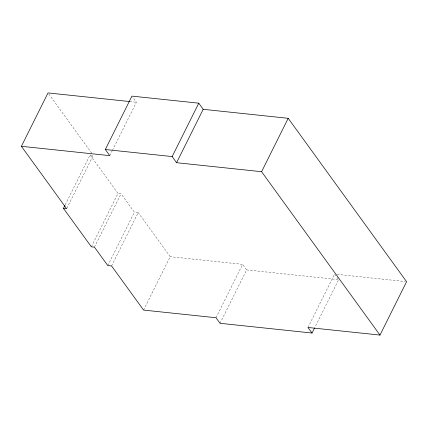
<?xml version="1.0" encoding="UTF-8"?>
<svg xmlns="http://www.w3.org/2000/svg" width="428" height="428" viewBox="0 0 428 428"><rect width="100%" height="100%" fill="white"/><g stroke="black" fill="none" stroke-linecap="round" stroke-linejoin="round"><path stroke-width="0.32" stroke-dasharray="2.14 1.6" d="M65.222 204.787L90.067 154.957L93.251 155.327L66.634 208.714M109.777 155.642L112.147 150.897M112.441 150.303L136.398 102.26L132.685 97.145M91.362 246.822L117.978 193.44L90.067 154.957M94.438 247.149L121.054 193.761L117.978 193.44M107.792 265.558L134.408 212.17L121.054 193.761M111.585 265.959L138.201 212.572L134.408 212.17M143.583 310.081L170.205 256.693L138.201 212.572M215.99 317.742L242.606 264.354L170.205 256.693M220.019 323.295L246.64 269.908L242.606 264.354M307.967 327.474L334.584 274.091L338.655 279.65L314.703 327.698M129.754 101.554L136.398 102.26M337.227 274.369L405.279 281.554M246.64 269.908L338.655 279.65M48.797 93.994L92.469 154.251"/><path stroke-width="0.64" d="M64.928 205.381L63.446 208.345L66.634 208.714L21.4 146.306L48.016 92.919L129.754 101.554M21.4 146.306L109.777 155.642L105.325 149.506L131.947 96.118L198.779 103.185L203.188 109.317L288.21 118.315L406.6 281.694L379.984 335.081L307.967 327.474L312.039 333.032L314.403 328.287M379.984 335.081L261.588 171.703L176.571 162.704L172.163 156.573L198.779 103.185M176.571 162.704L203.188 109.317M261.588 171.703L288.21 118.315M105.325 149.506L172.163 156.573M312.039 333.032L220.019 323.295L215.99 317.742L143.583 310.081L111.585 265.959L107.792 265.558L94.438 247.149L91.362 246.822L63.446 208.345"/></g></svg>
